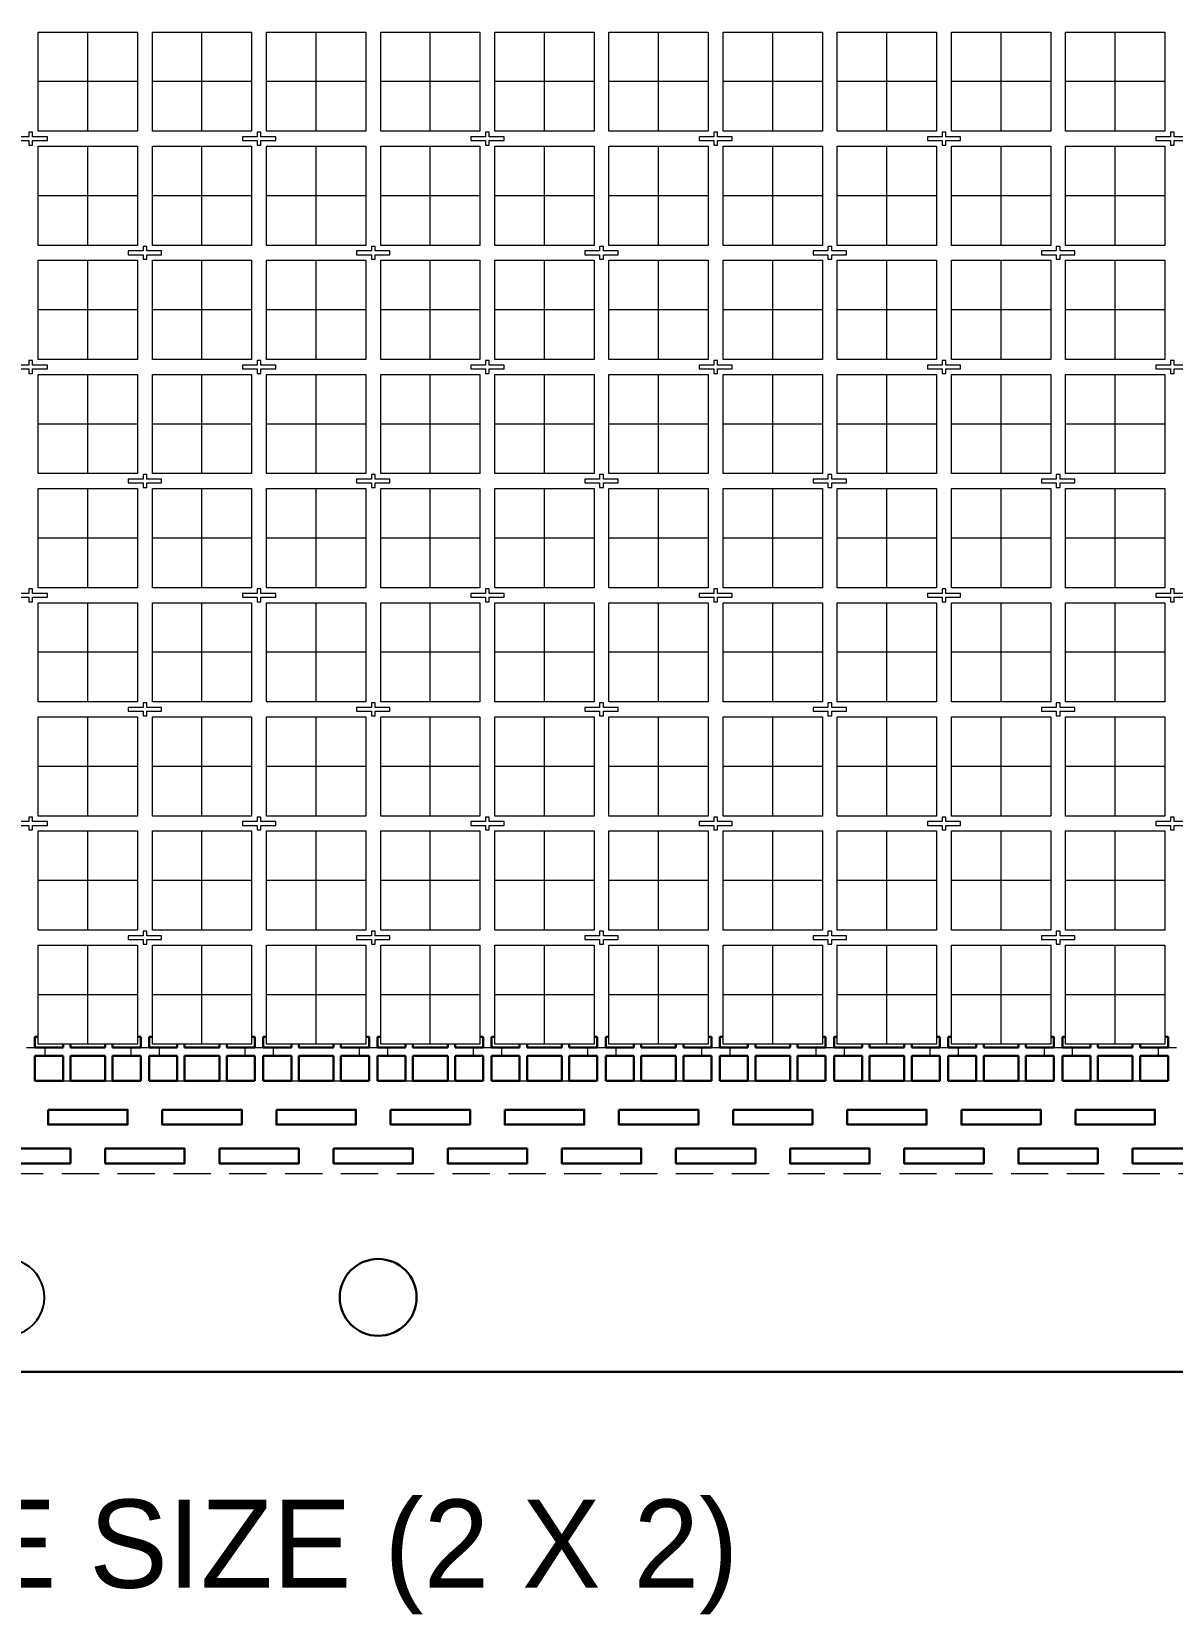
# Model space of a CAD drawing. Extents: x 1030 to 1169, y -270 to -166.
# Drawn here: x 1121.41 to 1144.39, y -266.97 to -235.08 of the extents above; entities that cross this region are included whole.
import ezdxf

# ---------------------------------------------------------------- set-up
doc = ezdxf.new("R2010")
doc.units = 0
doc.header["$LTSCALE"] = 3
doc.header["$MEASUREMENT"] = 0
for name, pattern in [('CENTER', [2, 1.25, -0.25, 0.25, -0.25]), ('HIDDEN', [0.375, 0.25, -0.125]), ('PHANTOM', [2.5, 1.25, -0.25, 0.25, -0.25, 0.25, -0.25])]:
    doc.linetypes.add(name, pattern=pattern)
doc.layers.add('5', color=90, linetype='Continuous')
for name, color, linetype, lineweight in [('CLIN', 1, 'CENTER', 15), ('DIM', 4, 'Continuous', 13), ('FULL METAL', 33, 'HIDDEN', 15), ('HIDN', 6, 'HIDDEN', 15), ('HIDN2', 3, 'HIDDEN', 15), ('OBJ', 3, 'Continuous', 30), ('OBJ1', 7, 'Continuous', 30), ('OBJ3', 40, 'Continuous', 30), ('PHANTOM', 5, 'PHANTOM', 15)]:
    doc.layers.add(name, color=color, linetype=linetype, lineweight=lineweight)

msp = doc.modelspace()

# ---------------------------------------------------------------- linework, layer by layer
at = {"layer": '5'}
msp.add_arc((1120.8889, -260.5839), 0.7749, 269.98855, 90.01145, dxfattribs=at)
at = {"layer": 'CLIN'}
for p, q in [((1122.5382, -237.0839), (1122.5382, -235.0839)), ((1124.8382, -237.0839), (1124.8382, -235.0839)), ((1127.1382, -237.0839), (1127.1382, -235.0839)), ((1129.4382, -237.0839), (1129.4382, -235.0839)), ((1131.7382, -237.0839), (1131.7382, -235.0839)), ((1134.0382, -237.0839), (1134.0382, -235.0839)), ((1136.3382, -237.0839), (1136.3382, -235.0839)), ((1138.6382, -237.0839), (1138.6382, -235.0839)), ((1140.9382, -237.0839), (1140.9382, -235.0839)), ((1143.2382, -237.0839), (1143.2382, -235.0839)), ((1123.5382, -236.0839), (1121.5382, -236.0839)), ((1125.8382, -236.0839), (1123.8382, -236.0839)), ((1128.1382, -236.0839), (1126.1382, -236.0839)), ((1130.4382, -236.0839), (1128.4382, -236.0839)), ((1132.7382, -236.0839), (1130.7382, -236.0839)), ((1135.0382, -236.0839), (1133.0382, -236.0839)), ((1137.3382, -236.0839), (1135.3382, -236.0839)), ((1139.6382, -236.0839), (1137.6382, -236.0839)), ((1141.9382, -236.0839), (1139.9382, -236.0839)), ((1144.2382, -236.0839), (1142.2382, -236.0839)), ((1122.5382, -239.3839), (1122.5382, -237.3839)), ((1124.8382, -239.3839), (1124.8382, -237.3839)), ((1127.1382, -239.3839), (1127.1382, -237.3839)), ((1129.4382, -239.3839), (1129.4382, -237.3839)), ((1131.7382, -239.3839), (1131.7382, -237.3839)), ((1134.0382, -239.3839), (1134.0382, -237.3839)), ((1136.3382, -239.3839), (1136.3382, -237.3839)), ((1138.6382, -239.3839), (1138.6382, -237.3839)), ((1140.9382, -239.3839), (1140.9382, -237.3839)), ((1143.2382, -239.3839), (1143.2382, -237.3839)), ((1123.5382, -238.3839), (1121.5382, -238.3839)), ((1125.8382, -238.3839), (1123.8382, -238.3839)), ((1128.1382, -238.3839), (1126.1382, -238.3839)), ((1130.4382, -238.3839), (1128.4382, -238.3839)), ((1132.7382, -238.3839), (1130.7382, -238.3839)), ((1135.0382, -238.3839), (1133.0382, -238.3839)), ((1137.3382, -238.3839), (1135.3382, -238.3839)), ((1139.6382, -238.3839), (1137.6382, -238.3839)), ((1141.9382, -238.3839), (1139.9382, -238.3839)), ((1144.2382, -238.3839), (1142.2382, -238.3839)), ((1122.5382, -241.6839), (1122.5382, -239.6839)), ((1124.8382, -241.6839), (1124.8382, -239.6839)), ((1127.1382, -241.6839), (1127.1382, -239.6839)), ((1129.4382, -241.6839), (1129.4382, -239.6839)), ((1131.7382, -241.6839), (1131.7382, -239.6839)), ((1134.0382, -241.6839), (1134.0382, -239.6839)), ((1136.3382, -241.6839), (1136.3382, -239.6839)), ((1138.6382, -241.6839), (1138.6382, -239.6839)), ((1140.9382, -241.6839), (1140.9382, -239.6839)), ((1143.2382, -241.6839), (1143.2382, -239.6839)), ((1123.5382, -240.6839), (1121.5382, -240.6839)), ((1125.8382, -240.6839), (1123.8382, -240.6839)), ((1128.1382, -240.6839), (1126.1382, -240.6839)), ((1130.4382, -240.6839), (1128.4382, -240.6839)), ((1132.7382, -240.6839), (1130.7382, -240.6839)), ((1135.0382, -240.6839), (1133.0382, -240.6839)), ((1137.3382, -240.6839), (1135.3382, -240.6839)), ((1139.6382, -240.6839), (1137.6382, -240.6839)), ((1141.9382, -240.6839), (1139.9382, -240.6839)), ((1144.2382, -240.6839), (1142.2382, -240.6839)), ((1122.5382, -243.9839), (1122.5382, -241.9839)), ((1124.8382, -243.9839), (1124.8382, -241.9839)), ((1127.1382, -243.9839), (1127.1382, -241.9839)), ((1129.4382, -243.9839), (1129.4382, -241.9839)), ((1131.7382, -243.9839), (1131.7382, -241.9839)), ((1134.0382, -243.9839), (1134.0382, -241.9839)), ((1136.3382, -243.9839), (1136.3382, -241.9839)), ((1138.6382, -243.9839), (1138.6382, -241.9839)), ((1140.9382, -243.9839), (1140.9382, -241.9839)), ((1143.2382, -243.9839), (1143.2382, -241.9839)), ((1123.5382, -242.9839), (1121.5382, -242.9839)), ((1125.8382, -242.9839), (1123.8382, -242.9839)), ((1128.1382, -242.9839), (1126.1382, -242.9839)), ((1130.4382, -242.9839), (1128.4382, -242.9839)), ((1132.7382, -242.9839), (1130.7382, -242.9839)), ((1135.0382, -242.9839), (1133.0382, -242.9839)), ((1137.3382, -242.9839), (1135.3382, -242.9839)), ((1139.6382, -242.9839), (1137.6382, -242.9839)), ((1141.9382, -242.9839), (1139.9382, -242.9839)), ((1144.2382, -242.9839), (1142.2382, -242.9839)), ((1122.5382, -246.2839), (1122.5382, -244.2839)), ((1124.8382, -246.2839), (1124.8382, -244.2839)), ((1127.1382, -246.2839), (1127.1382, -244.2839)), ((1129.4382, -246.2839), (1129.4382, -244.2839)), ((1131.7382, -246.2839), (1131.7382, -244.2839)), ((1134.0382, -246.2839), (1134.0382, -244.2839)), ((1136.3382, -246.2839), (1136.3382, -244.2839)), ((1138.6382, -246.2839), (1138.6382, -244.2839)), ((1140.9382, -246.2839), (1140.9382, -244.2839)), ((1143.2382, -246.2839), (1143.2382, -244.2839)), ((1123.5382, -245.2839), (1121.5382, -245.2839)), ((1125.8382, -245.2839), (1123.8382, -245.2839)), ((1128.1382, -245.2839), (1126.1382, -245.2839)), ((1130.4382, -245.2839), (1128.4382, -245.2839)), ((1132.7382, -245.2839), (1130.7382, -245.2839)), ((1135.0382, -245.2839), (1133.0382, -245.2839)), ((1137.3382, -245.2839), (1135.3382, -245.2839)), ((1139.6382, -245.2839), (1137.6382, -245.2839)), ((1141.9382, -245.2839), (1139.9382, -245.2839)), ((1144.2382, -245.2839), (1142.2382, -245.2839)), ((1122.5382, -248.5839), (1122.5382, -246.5839)), ((1124.8382, -248.5839), (1124.8382, -246.5839)), ((1127.1382, -248.5839), (1127.1382, -246.5839)), ((1129.4382, -248.5839), (1129.4382, -246.5839)), ((1131.7382, -248.5839), (1131.7382, -246.5839)), ((1134.0382, -248.5839), (1134.0382, -246.5839)), ((1136.3382, -248.5839), (1136.3382, -246.5839)), ((1138.6382, -248.5839), (1138.6382, -246.5839)), ((1140.9382, -248.5839), (1140.9382, -246.5839)), ((1143.2382, -248.5839), (1143.2382, -246.5839)), ((1123.5382, -247.5839), (1121.5382, -247.5839)), ((1125.8382, -247.5839), (1123.8382, -247.5839)), ((1128.1382, -247.5839), (1126.1382, -247.5839)), ((1130.4382, -247.5839), (1128.4382, -247.5839)), ((1132.7382, -247.5839), (1130.7382, -247.5839)), ((1135.0382, -247.5839), (1133.0382, -247.5839)), ((1137.3382, -247.5839), (1135.3382, -247.5839)), ((1139.6382, -247.5839), (1137.6382, -247.5839)), ((1141.9382, -247.5839), (1139.9382, -247.5839)), ((1144.2382, -247.5839), (1142.2382, -247.5839)), ((1122.5382, -250.8839), (1122.5382, -248.8839)), ((1124.8382, -250.8839), (1124.8382, -248.8839)), ((1127.1382, -250.8839), (1127.1382, -248.8839)), ((1129.4382, -250.8839), (1129.4382, -248.8839)), ((1131.7382, -250.8839), (1131.7382, -248.8839)), ((1134.0382, -250.8839), (1134.0382, -248.8839)), ((1136.3382, -250.8839), (1136.3382, -248.8839)), ((1138.6382, -250.8839), (1138.6382, -248.8839)), ((1140.9382, -250.8839), (1140.9382, -248.8839)), ((1143.2382, -250.8839), (1143.2382, -248.8839)), ((1123.5382, -249.8839), (1121.5382, -249.8839)), ((1125.8382, -249.8839), (1123.8382, -249.8839)), ((1128.1382, -249.8839), (1126.1382, -249.8839)), ((1130.4382, -249.8839), (1128.4382, -249.8839)), ((1132.7382, -249.8839), (1130.7382, -249.8839)), ((1135.0382, -249.8839), (1133.0382, -249.8839)), ((1137.3382, -249.8839), (1135.3382, -249.8839)), ((1139.6382, -249.8839), (1137.6382, -249.8839)), ((1141.9382, -249.8839), (1139.9382, -249.8839)), ((1144.2382, -249.8839), (1142.2382, -249.8839)), ((1122.5382, -253.1839), (1122.5382, -251.1839)), ((1124.8382, -253.1839), (1124.8382, -251.1839)), ((1127.1382, -253.1839), (1127.1382, -251.1839)), ((1129.4382, -253.1839), (1129.4382, -251.1839)), ((1131.7382, -253.1839), (1131.7382, -251.1839)), ((1134.0382, -253.1839), (1134.0382, -251.1839)), ((1136.3382, -253.1839), (1136.3382, -251.1839)), ((1138.6382, -253.1839), (1138.6382, -251.1839)), ((1140.9382, -253.1839), (1140.9382, -251.1839)), ((1143.2382, -253.1839), (1143.2382, -251.1839)), ((1123.5382, -252.1839), (1121.5382, -252.1839)), ((1125.8382, -252.1839), (1123.8382, -252.1839)), ((1128.1382, -252.1839), (1126.1382, -252.1839)), ((1130.4382, -252.1839), (1128.4382, -252.1839)), ((1132.7382, -252.1839), (1130.7382, -252.1839)), ((1135.0382, -252.1839), (1133.0382, -252.1839)), ((1137.3382, -252.1839), (1135.3382, -252.1839)), ((1139.6382, -252.1839), (1137.6382, -252.1839)), ((1141.9382, -252.1839), (1139.9382, -252.1839)), ((1144.2382, -252.1839), (1142.2382, -252.1839)), ((1122.5382, -255.4839), (1122.5382, -253.4839)), ((1124.8382, -255.4839), (1124.8382, -253.4839)), ((1127.1382, -255.4839), (1127.1382, -253.4839)), ((1129.4382, -255.4839), (1129.4382, -253.4839)), ((1131.7382, -255.4839), (1131.7382, -253.4839)), ((1134.0382, -255.4839), (1134.0382, -253.4839)), ((1136.3382, -255.4839), (1136.3382, -253.4839)), ((1138.6382, -255.4839), (1138.6382, -253.4839)), ((1140.9382, -255.4839), (1140.9382, -253.4839)), ((1143.2382, -255.4839), (1143.2382, -253.4839)), ((1123.5382, -254.4839), (1121.5382, -254.4839)), ((1125.8382, -254.4839), (1123.8382, -254.4839)), ((1128.1382, -254.4839), (1126.1382, -254.4839)), ((1130.4382, -254.4839), (1128.4382, -254.4839)), ((1132.7382, -254.4839), (1130.7382, -254.4839)), ((1135.0382, -254.4839), (1133.0382, -254.4839)), ((1137.3382, -254.4839), (1135.3382, -254.4839)), ((1139.6382, -254.4839), (1137.6382, -254.4839)), ((1141.9382, -254.4839), (1139.9382, -254.4839)), ((1144.2382, -254.4839), (1142.2382, -254.4839))]:
    msp.add_line(p, q, dxfattribs=at)
at = {"layer": 'FULL METAL'}
for points in [[(1121.0532, -237.2719), (1121.3502, -237.2719), (1121.3502, -237.3639), (1121.4262, -237.3639), (1121.4262, -237.2719), (1121.7232, -237.2719), (1121.7232, -237.1959), (1121.4262, -237.1959), (1121.4262, -237.1039), (1121.3502, -237.1039), (1121.3502, -237.1959), (1121.0532, -237.1959)], [(1125.6532, -237.2719), (1125.9502, -237.2719), (1125.9502, -237.3639), (1126.0262, -237.3639), (1126.0262, -237.2719), (1126.3232, -237.2719), (1126.3232, -237.1959), (1126.0262, -237.1959), (1126.0262, -237.1039), (1125.9502, -237.1039), (1125.9502, -237.1959), (1125.6532, -237.1959)], [(1130.2532, -237.2719), (1130.5502, -237.2719), (1130.5502, -237.3639), (1130.6262, -237.3639), (1130.6262, -237.2719), (1130.9232, -237.2719), (1130.9232, -237.1959), (1130.6262, -237.1959), (1130.6262, -237.1039), (1130.5502, -237.1039), (1130.5502, -237.1959), (1130.2532, -237.1959)], [(1134.8532, -237.2719), (1135.1502, -237.2719), (1135.1502, -237.3639), (1135.2262, -237.3639), (1135.2262, -237.2719), (1135.5232, -237.2719), (1135.5232, -237.1959), (1135.2262, -237.1959), (1135.2262, -237.1039), (1135.1502, -237.1039), (1135.1502, -237.1959), (1134.8532, -237.1959)], [(1139.4532, -237.2719), (1139.7502, -237.2719), (1139.7502, -237.3639), (1139.8262, -237.3639), (1139.8262, -237.2719), (1140.1232, -237.2719), (1140.1232, -237.1959), (1139.8262, -237.1959), (1139.8262, -237.1039), (1139.7502, -237.1039), (1139.7502, -237.1959), (1139.4532, -237.1959)], [(1144.0532, -237.2719), (1144.3502, -237.2719), (1144.3502, -237.3639), (1144.4262, -237.3639), (1144.4262, -237.2719), (1144.7232, -237.2719), (1144.7232, -237.1959), (1144.4262, -237.1959), (1144.4262, -237.1039), (1144.3502, -237.1039), (1144.3502, -237.1959), (1144.0532, -237.1959)], [(1123.3532, -239.5719), (1123.6502, -239.5719), (1123.6502, -239.6639), (1123.7262, -239.6639), (1123.7262, -239.5719), (1124.0232, -239.5719), (1124.0232, -239.4959), (1123.7262, -239.4959), (1123.7262, -239.4039), (1123.6502, -239.4039), (1123.6502, -239.4959), (1123.3532, -239.4959)], [(1127.9532, -239.5719), (1128.2502, -239.5719), (1128.2502, -239.6639), (1128.3262, -239.6639), (1128.3262, -239.5719), (1128.6232, -239.5719), (1128.6232, -239.4959), (1128.3262, -239.4959), (1128.3262, -239.4039), (1128.2502, -239.4039), (1128.2502, -239.4959), (1127.9532, -239.4959)], [(1132.5532, -239.5719), (1132.8502, -239.5719), (1132.8502, -239.6639), (1132.9262, -239.6639), (1132.9262, -239.5719), (1133.2232, -239.5719), (1133.2232, -239.4959), (1132.9262, -239.4959), (1132.9262, -239.4039), (1132.8502, -239.4039), (1132.8502, -239.4959), (1132.5532, -239.4959)], [(1137.1532, -239.5719), (1137.4502, -239.5719), (1137.4502, -239.6639), (1137.5262, -239.6639), (1137.5262, -239.5719), (1137.8232, -239.5719), (1137.8232, -239.4959), (1137.5262, -239.4959), (1137.5262, -239.4039), (1137.4502, -239.4039), (1137.4502, -239.4959), (1137.1532, -239.4959)], [(1141.7532, -239.5719), (1142.0502, -239.5719), (1142.0502, -239.6639), (1142.1262, -239.6639), (1142.1262, -239.5719), (1142.4232, -239.5719), (1142.4232, -239.4959), (1142.1262, -239.4959), (1142.1262, -239.4039), (1142.0502, -239.4039), (1142.0502, -239.4959), (1141.7532, -239.4959)], [(1121.0532, -241.8719), (1121.3502, -241.8719), (1121.3502, -241.9639), (1121.4262, -241.9639), (1121.4262, -241.8719), (1121.7232, -241.8719), (1121.7232, -241.7959), (1121.4262, -241.7959), (1121.4262, -241.7039), (1121.3502, -241.7039), (1121.3502, -241.7959), (1121.0532, -241.7959)], [(1125.6532, -241.8719), (1125.9502, -241.8719), (1125.9502, -241.9639), (1126.0262, -241.9639), (1126.0262, -241.8719), (1126.3232, -241.8719), (1126.3232, -241.7959), (1126.0262, -241.7959), (1126.0262, -241.7039), (1125.9502, -241.7039), (1125.9502, -241.7959), (1125.6532, -241.7959)], [(1130.2532, -241.8719), (1130.5502, -241.8719), (1130.5502, -241.9639), (1130.6262, -241.9639), (1130.6262, -241.8719), (1130.9232, -241.8719), (1130.9232, -241.7959), (1130.6262, -241.7959), (1130.6262, -241.7039), (1130.5502, -241.7039), (1130.5502, -241.7959), (1130.2532, -241.7959)], [(1134.8532, -241.8719), (1135.1502, -241.8719), (1135.1502, -241.9639), (1135.2262, -241.9639), (1135.2262, -241.8719), (1135.5232, -241.8719), (1135.5232, -241.7959), (1135.2262, -241.7959), (1135.2262, -241.7039), (1135.1502, -241.7039), (1135.1502, -241.7959), (1134.8532, -241.7959)], [(1139.4532, -241.8719), (1139.7502, -241.8719), (1139.7502, -241.9639), (1139.8262, -241.9639), (1139.8262, -241.8719), (1140.1232, -241.8719), (1140.1232, -241.7959), (1139.8262, -241.7959), (1139.8262, -241.7039), (1139.7502, -241.7039), (1139.7502, -241.7959), (1139.4532, -241.7959)], [(1144.0532, -241.8719), (1144.3502, -241.8719), (1144.3502, -241.9639), (1144.4262, -241.9639), (1144.4262, -241.8719), (1144.7232, -241.8719), (1144.7232, -241.7959), (1144.4262, -241.7959), (1144.4262, -241.7039), (1144.3502, -241.7039), (1144.3502, -241.7959), (1144.0532, -241.7959)], [(1123.3532, -244.1719), (1123.6502, -244.1719), (1123.6502, -244.2639), (1123.7262, -244.2639), (1123.7262, -244.1719), (1124.0232, -244.1719), (1124.0232, -244.0959), (1123.7262, -244.0959), (1123.7262, -244.0039), (1123.6502, -244.0039), (1123.6502, -244.0959), (1123.3532, -244.0959)], [(1127.9532, -244.1719), (1128.2502, -244.1719), (1128.2502, -244.2639), (1128.3262, -244.2639), (1128.3262, -244.1719), (1128.6232, -244.1719), (1128.6232, -244.0959), (1128.3262, -244.0959), (1128.3262, -244.0039), (1128.2502, -244.0039), (1128.2502, -244.0959), (1127.9532, -244.0959)], [(1132.5532, -244.1719), (1132.8502, -244.1719), (1132.8502, -244.2639), (1132.9262, -244.2639), (1132.9262, -244.1719), (1133.2232, -244.1719), (1133.2232, -244.0959), (1132.9262, -244.0959), (1132.9262, -244.0039), (1132.8502, -244.0039), (1132.8502, -244.0959), (1132.5532, -244.0959)], [(1137.1532, -244.1719), (1137.4502, -244.1719), (1137.4502, -244.2639), (1137.5262, -244.2639), (1137.5262, -244.1719), (1137.8232, -244.1719), (1137.8232, -244.0959), (1137.5262, -244.0959), (1137.5262, -244.0039), (1137.4502, -244.0039), (1137.4502, -244.0959), (1137.1532, -244.0959)], [(1141.7532, -244.1719), (1142.0502, -244.1719), (1142.0502, -244.2639), (1142.1262, -244.2639), (1142.1262, -244.1719), (1142.4232, -244.1719), (1142.4232, -244.0959), (1142.1262, -244.0959), (1142.1262, -244.0039), (1142.0502, -244.0039), (1142.0502, -244.0959), (1141.7532, -244.0959)], [(1121.0532, -246.4719), (1121.3502, -246.4719), (1121.3502, -246.5639), (1121.4262, -246.5639), (1121.4262, -246.4719), (1121.7232, -246.4719), (1121.7232, -246.3959), (1121.4262, -246.3959), (1121.4262, -246.3039), (1121.3502, -246.3039), (1121.3502, -246.3959), (1121.0532, -246.3959)], [(1125.6532, -246.4719), (1125.9502, -246.4719), (1125.9502, -246.5639), (1126.0262, -246.5639), (1126.0262, -246.4719), (1126.3232, -246.4719), (1126.3232, -246.3959), (1126.0262, -246.3959), (1126.0262, -246.3039), (1125.9502, -246.3039), (1125.9502, -246.3959), (1125.6532, -246.3959)], [(1130.2532, -246.4719), (1130.5502, -246.4719), (1130.5502, -246.5639), (1130.6262, -246.5639), (1130.6262, -246.4719), (1130.9232, -246.4719), (1130.9232, -246.3959), (1130.6262, -246.3959), (1130.6262, -246.3039), (1130.5502, -246.3039), (1130.5502, -246.3959), (1130.2532, -246.3959)], [(1134.8532, -246.4719), (1135.1502, -246.4719), (1135.1502, -246.5639), (1135.2262, -246.5639), (1135.2262, -246.4719), (1135.5232, -246.4719), (1135.5232, -246.3959), (1135.2262, -246.3959), (1135.2262, -246.3039), (1135.1502, -246.3039), (1135.1502, -246.3959), (1134.8532, -246.3959)], [(1139.4532, -246.4719), (1139.7502, -246.4719), (1139.7502, -246.5639), (1139.8262, -246.5639), (1139.8262, -246.4719), (1140.1232, -246.4719), (1140.1232, -246.3959), (1139.8262, -246.3959), (1139.8262, -246.3039), (1139.7502, -246.3039), (1139.7502, -246.3959), (1139.4532, -246.3959)], [(1144.0532, -246.4719), (1144.3502, -246.4719), (1144.3502, -246.5639), (1144.4262, -246.5639), (1144.4262, -246.4719), (1144.7232, -246.4719), (1144.7232, -246.3959), (1144.4262, -246.3959), (1144.4262, -246.3039), (1144.3502, -246.3039), (1144.3502, -246.3959), (1144.0532, -246.3959)], [(1123.3532, -248.7719), (1123.6502, -248.7719), (1123.6502, -248.8639), (1123.7262, -248.8639), (1123.7262, -248.7719), (1124.0232, -248.7719), (1124.0232, -248.6959), (1123.7262, -248.6959), (1123.7262, -248.6039), (1123.6502, -248.6039), (1123.6502, -248.6959), (1123.3532, -248.6959)], [(1127.9532, -248.7719), (1128.2502, -248.7719), (1128.2502, -248.8639), (1128.3262, -248.8639), (1128.3262, -248.7719), (1128.6232, -248.7719), (1128.6232, -248.6959), (1128.3262, -248.6959), (1128.3262, -248.6039), (1128.2502, -248.6039), (1128.2502, -248.6959), (1127.9532, -248.6959)], [(1132.5532, -248.7719), (1132.8502, -248.7719), (1132.8502, -248.8639), (1132.9262, -248.8639), (1132.9262, -248.7719), (1133.2232, -248.7719), (1133.2232, -248.6959), (1132.9262, -248.6959), (1132.9262, -248.6039), (1132.8502, -248.6039), (1132.8502, -248.6959), (1132.5532, -248.6959)], [(1137.1532, -248.7719), (1137.4502, -248.7719), (1137.4502, -248.8639), (1137.5262, -248.8639), (1137.5262, -248.7719), (1137.8232, -248.7719), (1137.8232, -248.6959), (1137.5262, -248.6959), (1137.5262, -248.6039), (1137.4502, -248.6039), (1137.4502, -248.6959), (1137.1532, -248.6959)], [(1141.7532, -248.7719), (1142.0502, -248.7719), (1142.0502, -248.8639), (1142.1262, -248.8639), (1142.1262, -248.7719), (1142.4232, -248.7719), (1142.4232, -248.6959), (1142.1262, -248.6959), (1142.1262, -248.6039), (1142.0502, -248.6039), (1142.0502, -248.6959), (1141.7532, -248.6959)], [(1121.0532, -251.0719), (1121.3502, -251.0719), (1121.3502, -251.1639), (1121.4262, -251.1639), (1121.4262, -251.0719), (1121.7232, -251.0719), (1121.7232, -250.9959), (1121.4262, -250.9959), (1121.4262, -250.9039), (1121.3502, -250.9039), (1121.3502, -250.9959), (1121.0532, -250.9959)], [(1125.6532, -251.0719), (1125.9502, -251.0719), (1125.9502, -251.1639), (1126.0262, -251.1639), (1126.0262, -251.0719), (1126.3232, -251.0719), (1126.3232, -250.9959), (1126.0262, -250.9959), (1126.0262, -250.9039), (1125.9502, -250.9039), (1125.9502, -250.9959), (1125.6532, -250.9959)], [(1130.2532, -251.0719), (1130.5502, -251.0719), (1130.5502, -251.1639), (1130.6262, -251.1639), (1130.6262, -251.0719), (1130.9232, -251.0719), (1130.9232, -250.9959), (1130.6262, -250.9959), (1130.6262, -250.9039), (1130.5502, -250.9039), (1130.5502, -250.9959), (1130.2532, -250.9959)], [(1134.8532, -251.0719), (1135.1502, -251.0719), (1135.1502, -251.1639), (1135.2262, -251.1639), (1135.2262, -251.0719), (1135.5232, -251.0719), (1135.5232, -250.9959), (1135.2262, -250.9959), (1135.2262, -250.9039), (1135.1502, -250.9039), (1135.1502, -250.9959), (1134.8532, -250.9959)], [(1139.4532, -251.0719), (1139.7502, -251.0719), (1139.7502, -251.1639), (1139.8262, -251.1639), (1139.8262, -251.0719), (1140.1232, -251.0719), (1140.1232, -250.9959), (1139.8262, -250.9959), (1139.8262, -250.9039), (1139.7502, -250.9039), (1139.7502, -250.9959), (1139.4532, -250.9959)], [(1144.0532, -251.0719), (1144.3502, -251.0719), (1144.3502, -251.1639), (1144.4262, -251.1639), (1144.4262, -251.0719), (1144.7232, -251.0719), (1144.7232, -250.9959), (1144.4262, -250.9959), (1144.4262, -250.9039), (1144.3502, -250.9039), (1144.3502, -250.9959), (1144.0532, -250.9959)], [(1123.3532, -253.3719), (1123.6502, -253.3719), (1123.6502, -253.4639), (1123.7262, -253.4639), (1123.7262, -253.3719), (1124.0232, -253.3719), (1124.0232, -253.2959), (1123.7262, -253.2959), (1123.7262, -253.2039), (1123.6502, -253.2039), (1123.6502, -253.2959), (1123.3532, -253.2959)], [(1127.9532, -253.3719), (1128.2502, -253.3719), (1128.2502, -253.4639), (1128.3262, -253.4639), (1128.3262, -253.3719), (1128.6232, -253.3719), (1128.6232, -253.2959), (1128.3262, -253.2959), (1128.3262, -253.2039), (1128.2502, -253.2039), (1128.2502, -253.2959), (1127.9532, -253.2959)], [(1132.5532, -253.3719), (1132.8502, -253.3719), (1132.8502, -253.4639), (1132.9262, -253.4639), (1132.9262, -253.3719), (1133.2232, -253.3719), (1133.2232, -253.2959), (1132.9262, -253.2959), (1132.9262, -253.2039), (1132.8502, -253.2039), (1132.8502, -253.2959), (1132.5532, -253.2959)], [(1137.1532, -253.3719), (1137.4502, -253.3719), (1137.4502, -253.4639), (1137.5262, -253.4639), (1137.5262, -253.3719), (1137.8232, -253.3719), (1137.8232, -253.2959), (1137.5262, -253.2959), (1137.5262, -253.2039), (1137.4502, -253.2039), (1137.4502, -253.2959), (1137.1532, -253.2959)], [(1141.7532, -253.3719), (1142.0502, -253.3719), (1142.0502, -253.4639), (1142.1262, -253.4639), (1142.1262, -253.3719), (1142.4232, -253.3719), (1142.4232, -253.2959), (1142.1262, -253.2959), (1142.1262, -253.2039), (1142.0502, -253.2039), (1142.0502, -253.2959), (1141.7532, -253.2959)]]:
    msp.add_lwpolyline(points, close=True, dxfattribs=at)
at = {"layer": 'HIDN'}
msp.add_lwpolyline([(1156.8882, -191.0839), (1039.8882, -191.0839), (1039.8882, -258.0839), (1156.8882, -258.0839)], close=True, dxfattribs=at)
at = {"layer": 'HIDN2'}
for p, q in [((1121.3032, -255.5489), (1121.4732, -255.5489)), ((1121.6732, -255.5489), (1121.6732, -255.7189)), ((1123.4032, -255.5489), (1123.4032, -255.7189)), ((1123.6032, -255.5489), (1123.7732, -255.5489)), ((1123.9732, -255.5489), (1123.9732, -255.7189)), ((1125.7032, -255.5489), (1125.7032, -255.7189)), ((1125.9032, -255.5489), (1126.0732, -255.5489)), ((1126.2732, -255.5489), (1126.2732, -255.7189)), ((1128.0032, -255.5489), (1128.0032, -255.7189)), ((1128.2032, -255.5489), (1128.3732, -255.5489)), ((1128.5732, -255.5489), (1128.5732, -255.7189)), ((1130.3032, -255.5489), (1130.3032, -255.7189)), ((1130.5032, -255.5489), (1130.6732, -255.5489)), ((1130.8732, -255.5489), (1130.8732, -255.7189)), ((1132.6032, -255.5489), (1132.6032, -255.7189)), ((1132.8032, -255.5489), (1132.9732, -255.5489)), ((1133.1732, -255.5489), (1133.1732, -255.7189)), ((1134.9032, -255.5489), (1134.9032, -255.7189)), ((1135.1032, -255.5489), (1135.2732, -255.5489)), ((1135.4732, -255.5489), (1135.4732, -255.7189)), ((1137.2032, -255.5489), (1137.2032, -255.7189)), ((1137.4032, -255.5489), (1137.5732, -255.5489)), ((1137.7732, -255.5489), (1137.7732, -255.7189)), ((1139.5032, -255.5489), (1139.5032, -255.7189)), ((1139.7032, -255.5489), (1139.8732, -255.5489)), ((1140.0732, -255.5489), (1140.0732, -255.7189)), ((1141.8032, -255.5489), (1141.8032, -255.7189)), ((1142.0032, -255.5489), (1142.1732, -255.5489)), ((1142.3732, -255.5489), (1142.3732, -255.7189)), ((1144.1032, -255.5489), (1144.1032, -255.7189)), ((1144.3032, -255.5489), (1144.4732, -255.5489)), ((1122.0382, -256.2189), (1122.1882, -256.2189)), ((1122.8882, -256.2189), (1123.0382, -256.2189)), ((1124.3382, -256.2189), (1124.4882, -256.2189)), ((1125.1882, -256.2189), (1125.3382, -256.2189)), ((1126.6382, -256.2189), (1126.7882, -256.2189)), ((1127.4882, -256.2189), (1127.6382, -256.2189)), ((1128.9382, -256.2189), (1129.0882, -256.2189)), ((1129.7882, -256.2189), (1129.9382, -256.2189)), ((1131.2382, -256.2189), (1131.3882, -256.2189)), ((1132.0882, -256.2189), (1132.2382, -256.2189)), ((1133.5382, -256.2189), (1133.6882, -256.2189)), ((1134.3882, -256.2189), (1134.5382, -256.2189)), ((1135.8382, -256.2189), (1135.9882, -256.2189)), ((1136.6882, -256.2189), (1136.8382, -256.2189)), ((1138.1382, -256.2189), (1138.2882, -256.2189)), ((1138.9882, -256.2189), (1139.1382, -256.2189)), ((1140.4382, -256.2189), (1140.5882, -256.2189)), ((1141.2882, -256.2189), (1141.4382, -256.2189)), ((1142.7382, -256.2189), (1142.8882, -256.2189)), ((1143.5882, -256.2189), (1143.7382, -256.2189))]:
    msp.add_line(p, q, dxfattribs=at)
at = {"layer": 'OBJ'}
msp.add_line((1163.1194, -262.0839), (1040.3882, -262.0839), dxfattribs=at)
msp.add_circle((1128.3882, -260.5839), 0.775, dxfattribs=at)
at = {"layer": 'OBJ1'}
for points in [[(1121.7382, -256.8019), (1123.3382, -256.8019), (1123.3382, -257.1019), (1121.7382, -257.1019)], [(1124.0382, -256.8019), (1125.6382, -256.8019), (1125.6382, -257.1019), (1124.0382, -257.1019)], [(1126.3382, -256.8019), (1127.9382, -256.8019), (1127.9382, -257.1019), (1126.3382, -257.1019)], [(1128.6382, -256.8019), (1130.2382, -256.8019), (1130.2382, -257.1019), (1128.6382, -257.1019)], [(1130.9382, -256.8019), (1132.5382, -256.8019), (1132.5382, -257.1019), (1130.9382, -257.1019)], [(1133.2382, -256.8019), (1134.8382, -256.8019), (1134.8382, -257.1019), (1133.2382, -257.1019)], [(1135.5382, -256.8019), (1137.1382, -256.8019), (1137.1382, -257.1019), (1135.5382, -257.1019)], [(1137.8382, -256.8019), (1139.4382, -256.8019), (1139.4382, -257.1019), (1137.8382, -257.1019)], [(1140.1382, -256.8019), (1141.7382, -256.8019), (1141.7382, -257.1019), (1140.1382, -257.1019)], [(1142.4382, -256.8019), (1144.0382, -256.8019), (1144.0382, -257.1019), (1142.4382, -257.1019)], [(1120.5882, -257.5839), (1122.1882, -257.5839), (1122.1882, -257.8839), (1120.5882, -257.8839)], [(1122.8882, -257.5839), (1124.4882, -257.5839), (1124.4882, -257.8839), (1122.8882, -257.8839)], [(1125.1882, -257.5839), (1126.7882, -257.5839), (1126.7882, -257.8839), (1125.1882, -257.8839)], [(1127.4882, -257.5839), (1129.0882, -257.5839), (1129.0882, -257.8839), (1127.4882, -257.8839)], [(1129.7882, -257.5839), (1131.3882, -257.5839), (1131.3882, -257.8839), (1129.7882, -257.8839)], [(1132.0882, -257.5839), (1133.6882, -257.5839), (1133.6882, -257.8839), (1132.0882, -257.8839)], [(1134.3882, -257.5839), (1135.9882, -257.5839), (1135.9882, -257.8839), (1134.3882, -257.8839)], [(1136.6882, -257.5839), (1138.2882, -257.5839), (1138.2882, -257.8839), (1136.6882, -257.8839)], [(1138.9882, -257.5839), (1140.5882, -257.5839), (1140.5882, -257.8839), (1138.9882, -257.8839)], [(1141.2882, -257.5839), (1142.8882, -257.5839), (1142.8882, -257.8839), (1141.2882, -257.8839)], [(1143.5882, -257.5839), (1145.1882, -257.5839), (1145.1882, -257.8839), (1143.5882, -257.8839)]]:
    msp.add_lwpolyline(points, close=True, dxfattribs=at)
at = {"layer": 'OBJ3'}
for p, q in [((1121.4732, -255.5489), (1121.4732, -255.3339)), ((1121.5382, -255.3339), (1121.4732, -255.3339)), ((1123.5382, -255.3339), (1123.6032, -255.3339)), ((1123.6032, -255.5489), (1123.6032, -255.3339)), ((1123.7732, -255.5489), (1123.7732, -255.3339)), ((1123.8382, -255.3339), (1123.7732, -255.3339)), ((1125.8382, -255.3339), (1125.9032, -255.3339)), ((1125.9032, -255.5489), (1125.9032, -255.3339)), ((1126.0732, -255.5489), (1126.0732, -255.3339)), ((1126.1382, -255.3339), (1126.0732, -255.3339)), ((1128.1382, -255.3339), (1128.2032, -255.3339)), ((1128.2032, -255.5489), (1128.2032, -255.3339)), ((1128.3732, -255.5489), (1128.3732, -255.3339)), ((1128.4382, -255.3339), (1128.3732, -255.3339)), ((1130.4382, -255.3339), (1130.5032, -255.3339)), ((1130.5032, -255.5489), (1130.5032, -255.3339)), ((1130.6732, -255.5489), (1130.6732, -255.3339)), ((1130.7382, -255.3339), (1130.6732, -255.3339)), ((1132.7382, -255.3339), (1132.8032, -255.3339)), ((1132.8032, -255.5489), (1132.8032, -255.3339)), ((1132.9732, -255.5489), (1132.9732, -255.3339)), ((1133.0382, -255.3339), (1132.9732, -255.3339)), ((1135.0382, -255.3339), (1135.1032, -255.3339)), ((1135.1032, -255.5489), (1135.1032, -255.3339)), ((1135.2732, -255.5489), (1135.2732, -255.3339)), ((1135.3382, -255.3339), (1135.2732, -255.3339)), ((1137.3382, -255.3339), (1137.4032, -255.3339)), ((1137.4032, -255.5489), (1137.4032, -255.3339)), ((1137.5732, -255.5489), (1137.5732, -255.3339)), ((1137.6382, -255.3339), (1137.5732, -255.3339)), ((1139.6382, -255.3339), (1139.7032, -255.3339)), ((1139.7032, -255.5489), (1139.7032, -255.3339)), ((1139.8732, -255.5489), (1139.8732, -255.3339)), ((1139.9382, -255.3339), (1139.8732, -255.3339)), ((1141.9382, -255.3339), (1142.0032, -255.3339)), ((1142.0032, -255.5489), (1142.0032, -255.3339)), ((1142.1732, -255.5489), (1142.1732, -255.3339)), ((1142.2382, -255.3339), (1142.1732, -255.3339)), ((1144.2382, -255.3339), (1144.3032, -255.3339)), ((1144.3032, -255.5489), (1144.3032, -255.3339)), ((1122.0382, -255.5489), (1121.4732, -255.5489)), ((1121.4732, -255.7189), (1122.0382, -255.7189)), ((1121.4732, -256.2189), (1121.4732, -255.7189)), ((1122.0382, -255.4839), (1122.0382, -255.5489)), ((1122.0382, -256.2189), (1122.0382, -255.7189)), ((1122.1882, -255.4839), (1122.1882, -255.5489)), ((1122.8882, -255.5489), (1122.1882, -255.5489)), ((1122.1882, -255.7189), (1122.8882, -255.7189)), ((1122.1882, -256.2189), (1122.1882, -255.7189)), ((1122.8882, -255.4839), (1122.8882, -255.5489)), ((1122.8882, -256.2189), (1122.8882, -255.7189)), ((1123.0382, -255.4839), (1123.0382, -255.5489)), ((1123.6032, -255.5489), (1123.0382, -255.5489)), ((1123.0382, -255.7189), (1123.6032, -255.7189)), ((1123.0382, -256.2189), (1123.0382, -255.7189)), ((1123.6032, -256.2189), (1123.6032, -255.7189)), ((1124.3382, -255.5489), (1123.7732, -255.5489)), ((1123.7732, -255.7189), (1124.3382, -255.7189)), ((1123.7732, -256.2189), (1123.7732, -255.7189)), ((1124.3382, -255.4839), (1124.3382, -255.5489)), ((1124.3382, -256.2189), (1124.3382, -255.7189)), ((1124.4882, -255.4839), (1124.4882, -255.5489)), ((1125.1882, -255.5489), (1124.4882, -255.5489)), ((1124.4882, -255.7189), (1125.1882, -255.7189)), ((1124.4882, -256.2189), (1124.4882, -255.7189)), ((1125.1882, -255.4839), (1125.1882, -255.5489)), ((1125.1882, -256.2189), (1125.1882, -255.7189)), ((1125.3382, -255.4839), (1125.3382, -255.5489)), ((1125.9032, -255.5489), (1125.3382, -255.5489)), ((1125.3382, -255.7189), (1125.9032, -255.7189)), ((1125.3382, -256.2189), (1125.3382, -255.7189)), ((1125.9032, -256.2189), (1125.9032, -255.7189)), ((1126.6382, -255.5489), (1126.0732, -255.5489)), ((1126.0732, -255.7189), (1126.6382, -255.7189)), ((1126.0732, -256.2189), (1126.0732, -255.7189)), ((1126.6382, -255.4839), (1126.6382, -255.5489)), ((1126.6382, -256.2189), (1126.6382, -255.7189)), ((1126.7882, -255.4839), (1126.7882, -255.5489)), ((1127.4882, -255.5489), (1126.7882, -255.5489)), ((1126.7882, -255.7189), (1127.4882, -255.7189)), ((1126.7882, -256.2189), (1126.7882, -255.7189)), ((1127.4882, -255.4839), (1127.4882, -255.5489)), ((1127.4882, -256.2189), (1127.4882, -255.7189)), ((1127.6382, -255.4839), (1127.6382, -255.5489)), ((1128.2032, -255.5489), (1127.6382, -255.5489)), ((1127.6382, -255.7189), (1128.2032, -255.7189)), ((1127.6382, -256.2189), (1127.6382, -255.7189)), ((1128.2032, -256.2189), (1128.2032, -255.7189)), ((1128.9382, -255.5489), (1128.3732, -255.5489)), ((1128.3732, -255.7189), (1128.9382, -255.7189)), ((1128.3732, -256.2189), (1128.3732, -255.7189)), ((1128.9382, -255.4839), (1128.9382, -255.5489)), ((1128.9382, -256.2189), (1128.9382, -255.7189)), ((1129.0882, -255.4839), (1129.0882, -255.5489)), ((1129.7882, -255.5489), (1129.0882, -255.5489)), ((1129.0882, -255.7189), (1129.7882, -255.7189)), ((1129.0882, -256.2189), (1129.0882, -255.7189)), ((1129.7882, -255.4839), (1129.7882, -255.5489)), ((1129.7882, -256.2189), (1129.7882, -255.7189)), ((1129.9382, -255.4839), (1129.9382, -255.5489)), ((1130.5032, -255.5489), (1129.9382, -255.5489)), ((1129.9382, -255.7189), (1130.5032, -255.7189)), ((1129.9382, -256.2189), (1129.9382, -255.7189)), ((1130.5032, -256.2189), (1130.5032, -255.7189)), ((1131.2382, -255.5489), (1130.6732, -255.5489)), ((1130.6732, -255.7189), (1131.2382, -255.7189)), ((1130.6732, -256.2189), (1130.6732, -255.7189)), ((1131.2382, -255.4839), (1131.2382, -255.5489)), ((1131.2382, -256.2189), (1131.2382, -255.7189)), ((1131.3882, -255.4839), (1131.3882, -255.5489)), ((1132.0882, -255.5489), (1131.3882, -255.5489)), ((1131.3882, -255.7189), (1132.0882, -255.7189)), ((1131.3882, -256.2189), (1131.3882, -255.7189)), ((1132.0882, -255.4839), (1132.0882, -255.5489)), ((1132.0882, -256.2189), (1132.0882, -255.7189)), ((1132.2382, -255.4839), (1132.2382, -255.5489)), ((1132.8032, -255.5489), (1132.2382, -255.5489)), ((1132.2382, -255.7189), (1132.8032, -255.7189)), ((1132.2382, -256.2189), (1132.2382, -255.7189)), ((1132.8032, -256.2189), (1132.8032, -255.7189)), ((1133.5382, -255.5489), (1132.9732, -255.5489)), ((1132.9732, -255.7189), (1133.5382, -255.7189)), ((1132.9732, -256.2189), (1132.9732, -255.7189)), ((1133.5382, -255.4839), (1133.5382, -255.5489)), ((1133.5382, -256.2189), (1133.5382, -255.7189)), ((1133.6882, -255.4839), (1133.6882, -255.5489)), ((1134.3882, -255.5489), (1133.6882, -255.5489)), ((1133.6882, -255.7189), (1134.3882, -255.7189)), ((1133.6882, -256.2189), (1133.6882, -255.7189)), ((1134.3882, -255.4839), (1134.3882, -255.5489)), ((1134.3882, -256.2189), (1134.3882, -255.7189)), ((1134.5382, -255.4839), (1134.5382, -255.5489)), ((1135.1032, -255.5489), (1134.5382, -255.5489)), ((1134.5382, -255.7189), (1135.1032, -255.7189)), ((1134.5382, -256.2189), (1134.5382, -255.7189)), ((1135.1032, -256.2189), (1135.1032, -255.7189)), ((1135.8382, -255.5489), (1135.2732, -255.5489)), ((1135.2732, -255.7189), (1135.8382, -255.7189)), ((1135.2732, -256.2189), (1135.2732, -255.7189)), ((1135.8382, -255.4839), (1135.8382, -255.5489)), ((1135.8382, -256.2189), (1135.8382, -255.7189)), ((1135.9882, -255.4839), (1135.9882, -255.5489)), ((1136.6882, -255.5489), (1135.9882, -255.5489)), ((1135.9882, -255.7189), (1136.6882, -255.7189)), ((1135.9882, -256.2189), (1135.9882, -255.7189)), ((1136.6882, -255.4839), (1136.6882, -255.5489)), ((1136.6882, -256.2189), (1136.6882, -255.7189)), ((1136.8382, -255.4839), (1136.8382, -255.5489)), ((1137.4032, -255.5489), (1136.8382, -255.5489)), ((1136.8382, -255.7189), (1137.4032, -255.7189)), ((1136.8382, -256.2189), (1136.8382, -255.7189)), ((1137.4032, -256.2189), (1137.4032, -255.7189)), ((1138.1382, -255.5489), (1137.5732, -255.5489)), ((1137.5732, -255.7189), (1138.1382, -255.7189)), ((1137.5732, -256.2189), (1137.5732, -255.7189)), ((1138.1382, -255.4839), (1138.1382, -255.5489)), ((1138.1382, -256.2189), (1138.1382, -255.7189)), ((1138.2882, -255.4839), (1138.2882, -255.5489)), ((1138.9882, -255.5489), (1138.2882, -255.5489)), ((1138.2882, -255.7189), (1138.9882, -255.7189)), ((1138.2882, -256.2189), (1138.2882, -255.7189)), ((1138.9882, -255.4839), (1138.9882, -255.5489)), ((1138.9882, -256.2189), (1138.9882, -255.7189)), ((1139.1382, -255.4839), (1139.1382, -255.5489)), ((1139.7032, -255.5489), (1139.1382, -255.5489)), ((1139.1382, -255.7189), (1139.7032, -255.7189)), ((1139.1382, -256.2189), (1139.1382, -255.7189)), ((1139.7032, -256.2189), (1139.7032, -255.7189)), ((1140.4382, -255.5489), (1139.8732, -255.5489)), ((1139.8732, -255.7189), (1140.4382, -255.7189)), ((1139.8732, -256.2189), (1139.8732, -255.7189)), ((1140.4382, -255.4839), (1140.4382, -255.5489)), ((1140.4382, -256.2189), (1140.4382, -255.7189)), ((1140.5882, -255.4839), (1140.5882, -255.5489)), ((1141.2882, -255.5489), (1140.5882, -255.5489)), ((1140.5882, -255.7189), (1141.2882, -255.7189)), ((1140.5882, -256.2189), (1140.5882, -255.7189)), ((1141.2882, -255.4839), (1141.2882, -255.5489)), ((1141.2882, -256.2189), (1141.2882, -255.7189)), ((1141.4382, -255.4839), (1141.4382, -255.5489)), ((1142.0032, -255.5489), (1141.4382, -255.5489)), ((1141.4382, -255.7189), (1142.0032, -255.7189)), ((1141.4382, -256.2189), (1141.4382, -255.7189)), ((1142.0032, -256.2189), (1142.0032, -255.7189)), ((1142.7382, -255.5489), (1142.1732, -255.5489)), ((1142.1732, -255.7189), (1142.7382, -255.7189)), ((1142.1732, -256.2189), (1142.1732, -255.7189)), ((1142.7382, -255.4839), (1142.7382, -255.5489)), ((1142.7382, -256.2189), (1142.7382, -255.7189)), ((1142.8882, -255.4839), (1142.8882, -255.5489)), ((1143.5882, -255.5489), (1142.8882, -255.5489)), ((1142.8882, -255.7189), (1143.5882, -255.7189)), ((1142.8882, -256.2189), (1142.8882, -255.7189)), ((1143.5882, -255.4839), (1143.5882, -255.5489)), ((1143.5882, -256.2189), (1143.5882, -255.7189)), ((1143.7382, -255.4839), (1143.7382, -255.5489)), ((1144.3032, -255.5489), (1143.7382, -255.5489)), ((1143.7382, -255.7189), (1144.3032, -255.7189)), ((1143.7382, -256.2189), (1143.7382, -255.7189)), ((1144.3032, -256.2189), (1144.3032, -255.7189)), ((1122.0382, -256.2189), (1121.4732, -256.2189)), ((1122.8882, -256.2189), (1122.1882, -256.2189)), ((1123.6032, -256.2189), (1123.0382, -256.2189)), ((1124.3382, -256.2189), (1123.7732, -256.2189)), ((1125.1882, -256.2189), (1124.4882, -256.2189)), ((1125.9032, -256.2189), (1125.3382, -256.2189)), ((1126.6382, -256.2189), (1126.0732, -256.2189)), ((1127.4882, -256.2189), (1126.7882, -256.2189)), ((1128.2032, -256.2189), (1127.6382, -256.2189)), ((1128.9382, -256.2189), (1128.3732, -256.2189)), ((1129.7882, -256.2189), (1129.0882, -256.2189)), ((1130.5032, -256.2189), (1129.9382, -256.2189)), ((1131.2382, -256.2189), (1130.6732, -256.2189)), ((1132.0882, -256.2189), (1131.3882, -256.2189)), ((1132.8032, -256.2189), (1132.2382, -256.2189)), ((1133.5382, -256.2189), (1132.9732, -256.2189)), ((1134.3882, -256.2189), (1133.6882, -256.2189)), ((1135.1032, -256.2189), (1134.5382, -256.2189)), ((1135.8382, -256.2189), (1135.2732, -256.2189)), ((1136.6882, -256.2189), (1135.9882, -256.2189)), ((1137.4032, -256.2189), (1136.8382, -256.2189)), ((1138.1382, -256.2189), (1137.5732, -256.2189)), ((1138.9882, -256.2189), (1138.2882, -256.2189)), ((1139.7032, -256.2189), (1139.1382, -256.2189)), ((1140.4382, -256.2189), (1139.8732, -256.2189)), ((1141.2882, -256.2189), (1140.5882, -256.2189)), ((1142.0032, -256.2189), (1141.4382, -256.2189)), ((1142.7382, -256.2189), (1142.1732, -256.2189)), ((1143.5882, -256.2189), (1142.8882, -256.2189)), ((1144.3032, -256.2189), (1143.7382, -256.2189))]:
    msp.add_line(p, q, dxfattribs=at)
at = {"layer": 'PHANTOM'}
for points in [[(1123.5382, -237.0839), (1121.5382, -237.0839), (1121.5382, -235.0839), (1123.5382, -235.0839)], [(1125.8382, -237.0839), (1123.8382, -237.0839), (1123.8382, -235.0839), (1125.8382, -235.0839)], [(1128.1382, -237.0839), (1126.1382, -237.0839), (1126.1382, -235.0839), (1128.1382, -235.0839)], [(1130.4382, -237.0839), (1128.4382, -237.0839), (1128.4382, -235.0839), (1130.4382, -235.0839)], [(1132.7382, -237.0839), (1130.7382, -237.0839), (1130.7382, -235.0839), (1132.7382, -235.0839)], [(1135.0382, -237.0839), (1133.0382, -237.0839), (1133.0382, -235.0839), (1135.0382, -235.0839)], [(1137.3382, -237.0839), (1135.3382, -237.0839), (1135.3382, -235.0839), (1137.3382, -235.0839)], [(1139.6382, -237.0839), (1137.6382, -237.0839), (1137.6382, -235.0839), (1139.6382, -235.0839)], [(1141.9382, -237.0839), (1139.9382, -237.0839), (1139.9382, -235.0839), (1141.9382, -235.0839)], [(1144.2382, -237.0839), (1142.2382, -237.0839), (1142.2382, -235.0839), (1144.2382, -235.0839)], [(1123.5382, -239.3839), (1121.5382, -239.3839), (1121.5382, -237.3839), (1123.5382, -237.3839)], [(1125.8382, -239.3839), (1123.8382, -239.3839), (1123.8382, -237.3839), (1125.8382, -237.3839)], [(1128.1382, -239.3839), (1126.1382, -239.3839), (1126.1382, -237.3839), (1128.1382, -237.3839)], [(1130.4382, -239.3839), (1128.4382, -239.3839), (1128.4382, -237.3839), (1130.4382, -237.3839)], [(1132.7382, -239.3839), (1130.7382, -239.3839), (1130.7382, -237.3839), (1132.7382, -237.3839)], [(1135.0382, -239.3839), (1133.0382, -239.3839), (1133.0382, -237.3839), (1135.0382, -237.3839)], [(1137.3382, -239.3839), (1135.3382, -239.3839), (1135.3382, -237.3839), (1137.3382, -237.3839)], [(1139.6382, -239.3839), (1137.6382, -239.3839), (1137.6382, -237.3839), (1139.6382, -237.3839)], [(1141.9382, -239.3839), (1139.9382, -239.3839), (1139.9382, -237.3839), (1141.9382, -237.3839)], [(1144.2382, -239.3839), (1142.2382, -239.3839), (1142.2382, -237.3839), (1144.2382, -237.3839)], [(1123.5382, -241.6839), (1121.5382, -241.6839), (1121.5382, -239.6839), (1123.5382, -239.6839)], [(1125.8382, -241.6839), (1123.8382, -241.6839), (1123.8382, -239.6839), (1125.8382, -239.6839)], [(1128.1382, -241.6839), (1126.1382, -241.6839), (1126.1382, -239.6839), (1128.1382, -239.6839)], [(1130.4382, -241.6839), (1128.4382, -241.6839), (1128.4382, -239.6839), (1130.4382, -239.6839)], [(1132.7382, -241.6839), (1130.7382, -241.6839), (1130.7382, -239.6839), (1132.7382, -239.6839)], [(1135.0382, -241.6839), (1133.0382, -241.6839), (1133.0382, -239.6839), (1135.0382, -239.6839)], [(1137.3382, -241.6839), (1135.3382, -241.6839), (1135.3382, -239.6839), (1137.3382, -239.6839)], [(1139.6382, -241.6839), (1137.6382, -241.6839), (1137.6382, -239.6839), (1139.6382, -239.6839)], [(1141.9382, -241.6839), (1139.9382, -241.6839), (1139.9382, -239.6839), (1141.9382, -239.6839)], [(1144.2382, -241.6839), (1142.2382, -241.6839), (1142.2382, -239.6839), (1144.2382, -239.6839)], [(1123.5382, -243.9839), (1121.5382, -243.9839), (1121.5382, -241.9839), (1123.5382, -241.9839)], [(1125.8382, -243.9839), (1123.8382, -243.9839), (1123.8382, -241.9839), (1125.8382, -241.9839)], [(1128.1382, -243.9839), (1126.1382, -243.9839), (1126.1382, -241.9839), (1128.1382, -241.9839)], [(1130.4382, -243.9839), (1128.4382, -243.9839), (1128.4382, -241.9839), (1130.4382, -241.9839)], [(1132.7382, -243.9839), (1130.7382, -243.9839), (1130.7382, -241.9839), (1132.7382, -241.9839)], [(1135.0382, -243.9839), (1133.0382, -243.9839), (1133.0382, -241.9839), (1135.0382, -241.9839)], [(1137.3382, -243.9839), (1135.3382, -243.9839), (1135.3382, -241.9839), (1137.3382, -241.9839)], [(1139.6382, -243.9839), (1137.6382, -243.9839), (1137.6382, -241.9839), (1139.6382, -241.9839)], [(1141.9382, -243.9839), (1139.9382, -243.9839), (1139.9382, -241.9839), (1141.9382, -241.9839)], [(1144.2382, -243.9839), (1142.2382, -243.9839), (1142.2382, -241.9839), (1144.2382, -241.9839)], [(1123.5382, -246.2839), (1121.5382, -246.2839), (1121.5382, -244.2839), (1123.5382, -244.2839)], [(1125.8382, -246.2839), (1123.8382, -246.2839), (1123.8382, -244.2839), (1125.8382, -244.2839)], [(1128.1382, -246.2839), (1126.1382, -246.2839), (1126.1382, -244.2839), (1128.1382, -244.2839)], [(1130.4382, -246.2839), (1128.4382, -246.2839), (1128.4382, -244.2839), (1130.4382, -244.2839)], [(1132.7382, -246.2839), (1130.7382, -246.2839), (1130.7382, -244.2839), (1132.7382, -244.2839)], [(1135.0382, -246.2839), (1133.0382, -246.2839), (1133.0382, -244.2839), (1135.0382, -244.2839)], [(1137.3382, -246.2839), (1135.3382, -246.2839), (1135.3382, -244.2839), (1137.3382, -244.2839)], [(1139.6382, -246.2839), (1137.6382, -246.2839), (1137.6382, -244.2839), (1139.6382, -244.2839)], [(1141.9382, -246.2839), (1139.9382, -246.2839), (1139.9382, -244.2839), (1141.9382, -244.2839)], [(1144.2382, -246.2839), (1142.2382, -246.2839), (1142.2382, -244.2839), (1144.2382, -244.2839)], [(1123.5382, -248.5839), (1121.5382, -248.5839), (1121.5382, -246.5839), (1123.5382, -246.5839)], [(1125.8382, -248.5839), (1123.8382, -248.5839), (1123.8382, -246.5839), (1125.8382, -246.5839)], [(1128.1382, -248.5839), (1126.1382, -248.5839), (1126.1382, -246.5839), (1128.1382, -246.5839)], [(1130.4382, -248.5839), (1128.4382, -248.5839), (1128.4382, -246.5839), (1130.4382, -246.5839)], [(1132.7382, -248.5839), (1130.7382, -248.5839), (1130.7382, -246.5839), (1132.7382, -246.5839)], [(1135.0382, -248.5839), (1133.0382, -248.5839), (1133.0382, -246.5839), (1135.0382, -246.5839)], [(1137.3382, -248.5839), (1135.3382, -248.5839), (1135.3382, -246.5839), (1137.3382, -246.5839)], [(1139.6382, -248.5839), (1137.6382, -248.5839), (1137.6382, -246.5839), (1139.6382, -246.5839)], [(1141.9382, -248.5839), (1139.9382, -248.5839), (1139.9382, -246.5839), (1141.9382, -246.5839)], [(1144.2382, -248.5839), (1142.2382, -248.5839), (1142.2382, -246.5839), (1144.2382, -246.5839)], [(1123.5382, -250.8839), (1121.5382, -250.8839), (1121.5382, -248.8839), (1123.5382, -248.8839)], [(1125.8382, -250.8839), (1123.8382, -250.8839), (1123.8382, -248.8839), (1125.8382, -248.8839)], [(1128.1382, -250.8839), (1126.1382, -250.8839), (1126.1382, -248.8839), (1128.1382, -248.8839)], [(1130.4382, -250.8839), (1128.4382, -250.8839), (1128.4382, -248.8839), (1130.4382, -248.8839)], [(1132.7382, -250.8839), (1130.7382, -250.8839), (1130.7382, -248.8839), (1132.7382, -248.8839)], [(1135.0382, -250.8839), (1133.0382, -250.8839), (1133.0382, -248.8839), (1135.0382, -248.8839)], [(1137.3382, -250.8839), (1135.3382, -250.8839), (1135.3382, -248.8839), (1137.3382, -248.8839)], [(1139.6382, -250.8839), (1137.6382, -250.8839), (1137.6382, -248.8839), (1139.6382, -248.8839)], [(1141.9382, -250.8839), (1139.9382, -250.8839), (1139.9382, -248.8839), (1141.9382, -248.8839)], [(1144.2382, -250.8839), (1142.2382, -250.8839), (1142.2382, -248.8839), (1144.2382, -248.8839)], [(1123.5382, -253.1839), (1121.5382, -253.1839), (1121.5382, -251.1839), (1123.5382, -251.1839)], [(1125.8382, -253.1839), (1123.8382, -253.1839), (1123.8382, -251.1839), (1125.8382, -251.1839)], [(1128.1382, -253.1839), (1126.1382, -253.1839), (1126.1382, -251.1839), (1128.1382, -251.1839)], [(1130.4382, -253.1839), (1128.4382, -253.1839), (1128.4382, -251.1839), (1130.4382, -251.1839)], [(1132.7382, -253.1839), (1130.7382, -253.1839), (1130.7382, -251.1839), (1132.7382, -251.1839)], [(1135.0382, -253.1839), (1133.0382, -253.1839), (1133.0382, -251.1839), (1135.0382, -251.1839)], [(1137.3382, -253.1839), (1135.3382, -253.1839), (1135.3382, -251.1839), (1137.3382, -251.1839)], [(1139.6382, -253.1839), (1137.6382, -253.1839), (1137.6382, -251.1839), (1139.6382, -251.1839)], [(1141.9382, -253.1839), (1139.9382, -253.1839), (1139.9382, -251.1839), (1141.9382, -251.1839)], [(1144.2382, -253.1839), (1142.2382, -253.1839), (1142.2382, -251.1839), (1144.2382, -251.1839)], [(1123.5382, -255.4839), (1121.5382, -255.4839), (1121.5382, -253.4839), (1123.5382, -253.4839)], [(1125.8382, -255.4839), (1123.8382, -255.4839), (1123.8382, -253.4839), (1125.8382, -253.4839)], [(1128.1382, -255.4839), (1126.1382, -255.4839), (1126.1382, -253.4839), (1128.1382, -253.4839)], [(1130.4382, -255.4839), (1128.4382, -255.4839), (1128.4382, -253.4839), (1130.4382, -253.4839)], [(1132.7382, -255.4839), (1130.7382, -255.4839), (1130.7382, -253.4839), (1132.7382, -253.4839)], [(1135.0382, -255.4839), (1133.0382, -255.4839), (1133.0382, -253.4839), (1135.0382, -253.4839)], [(1137.3382, -255.4839), (1135.3382, -255.4839), (1135.3382, -253.4839), (1137.3382, -253.4839)], [(1139.6382, -255.4839), (1137.6382, -255.4839), (1137.6382, -253.4839), (1139.6382, -253.4839)], [(1141.9382, -255.4839), (1139.9382, -255.4839), (1139.9382, -253.4839), (1141.9382, -253.4839)], [(1144.2382, -255.4839), (1142.2382, -255.4839), (1142.2382, -253.4839), (1144.2382, -253.4839)]]:
    msp.add_lwpolyline(points, close=True, dxfattribs=at)

# ---------------------------------------------------------------- texts
at = {"layer": 'DIM', "insert": (1110.4097, -264.6581), "char_height": 1.778, "attachment_point": 1}
msp.add_mtext('\\A1;PACKAGE SIZE (2 X 2)', dxfattribs=at)

doc.saveas('drawing.dxf')
